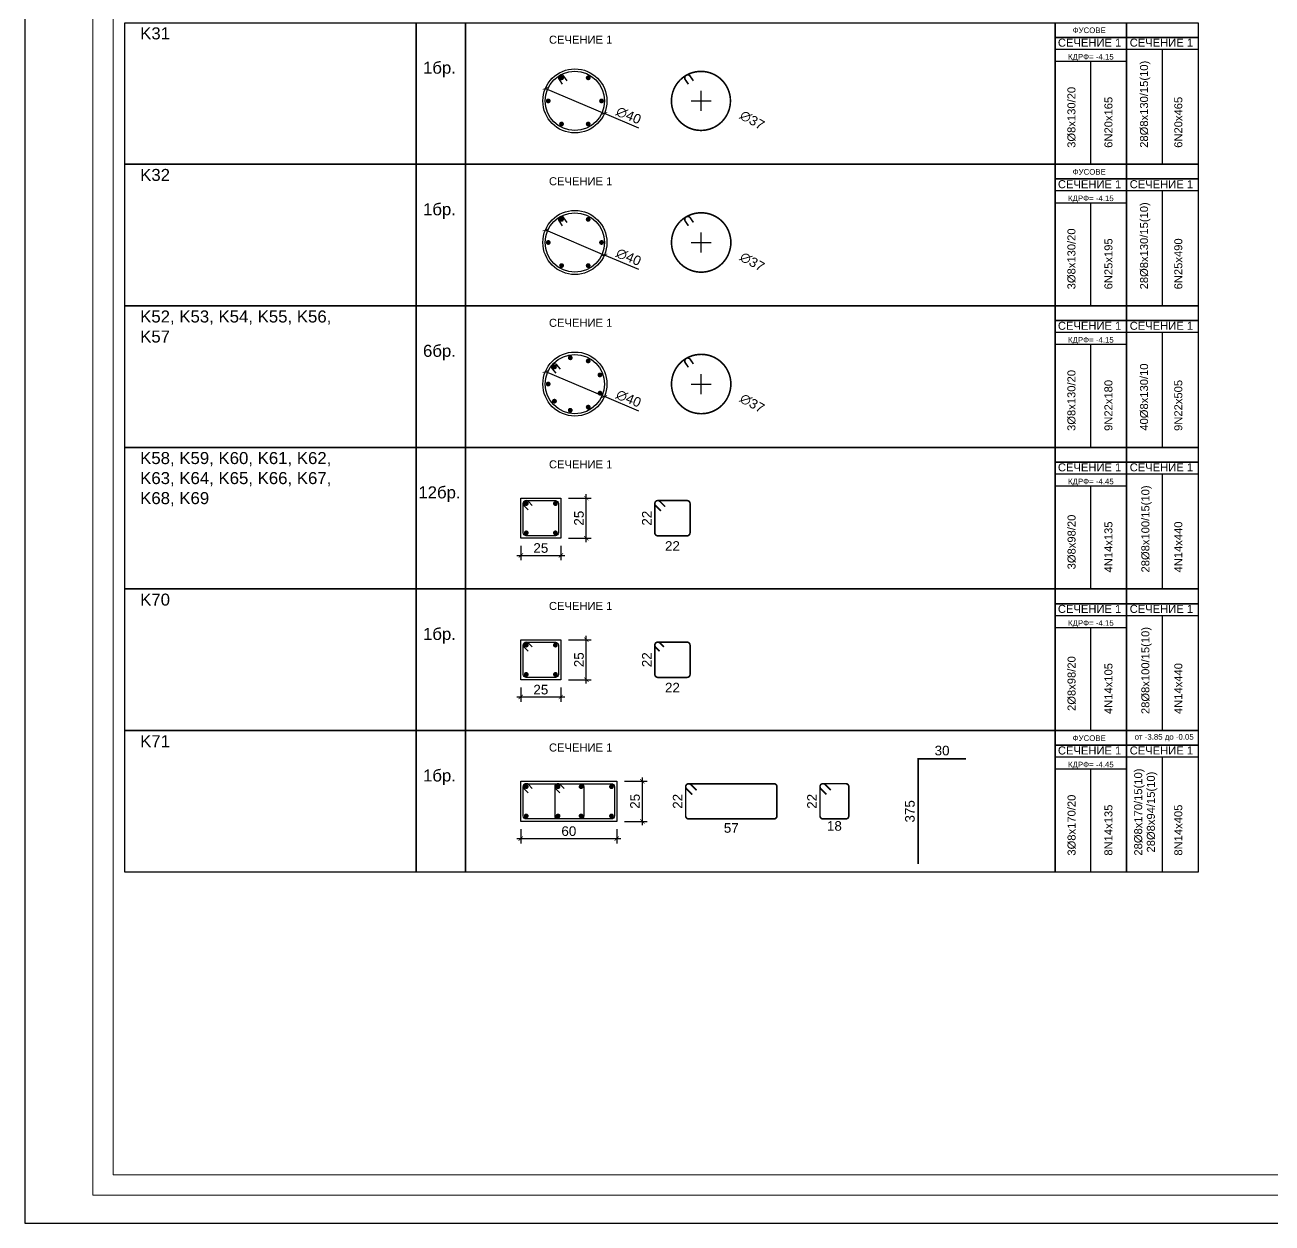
# Model space of a CAD drawing. Header units: millimetres. Extents: x 879 to 91735, y -13728 to 454.
# Drawn here: x 7528 to 9086, y -13728 to -12233 of the extents above; entities that cross this region are included whole.
import ezdxf
from ezdxf.enums import TextEntityAlignment as Align

# ---------------------------------------------------------------- set-up
doc = ezdxf.new("R2010")
doc.units = ezdxf.units.MM
for name, color, linetype, lineweight in [('0_txt', 7, 'Continuous', 18), ('1K_text-koloni', 3, 'Continuous', 35), ('TABLICA', 40, 'Continuous', 30)]:
    doc.layers.add(name, color=color, linetype=linetype, lineweight=lineweight)
for name, color, linetype in [('1K_SHA', 134, 'Continuous'), ('k_arm', 40, 'Continuous'), ('k_dim gredi', 2, 'Continuous'), ('k_dim_arm', 54, 'Continuous'), ('k_nadpisi', 8, 'Continuous'), ('k_sechenia', 3, 'Continuous')]:
    doc.layers.add(name, color=color, linetype=linetype)
doc.styles.add('ARIAL', font='ARIAL.TTF')
doc.styles.get("Standard").update_dxf_attribs({"font": 'TAHOMA.TTF'})
doc.styles.add('Z1', font='ARIAL.TTF')
doc.dimstyles.new('k_armx0.5', dxfattribs={"dimscale": 5, "dimtxt": 2.4, "dimasz": 1.125, "dimexe": 1.25, "dimexo": 1.2, "dimgap": 0.8, "dimtad": 1, "dimdec": 1, "dimlfac": 0.5, "dimrnd": 0.5, "dimtxsty": 'Standard', "dimblk": 'ARCHTICK', "dimcen": 2.5, "dimse1": 1, "dimse2": 1, "dimsd1": 1, "dimsd2": 1, "dimclrd": 9, "dimclre": 8, "dimclrt": 256, "dimadec": 1, "dimazin": 0, "dimtfac": 1, "dimtdec": 1, "dimtix": 1, "dimtofl": 0, "dimtmove": 2, "dimatfit": 3, "dimfxl": 0, "dimarcsym": 0})
doc.dimstyles.new('k_x0.5', dxfattribs={"dimscale": 4.8, "dimtxt": 2.5, "dimasz": 1.125, "dimexe": 1.25, "dimexo": 2, "dimtad": 1, "dimdec": 1, "dimlfac": 0.5, "dimrnd": 0.5, "dimtxsty": 'Standard', "dimblk": 'ARCHTICK', "dimcen": 2.5, "dimdle": 1, "dimclrd": 8, "dimclre": 9, "dimclrt": 256, "dimadec": 1, "dimazin": 0, "dimtfac": 1, "dimtdec": 1, "dimtix": 1, "dimtmove": 2, "dimatfit": 3, "dimfxl": 0, "dimarcsym": 0})

# ---------------------------------------------------------------- blocks, each defined once
blk = doc.blocks.new('_ARCHTICK')
at = {"color": 0, "linetype": 'ByBlock', "const_width": 0.15}
blk.add_lwpolyline([(-0.5, -0.5), (0.5, 0.5)], dxfattribs=at)
blk = doc.blocks.new('*D786')
at = {"layer": 'Defpoints', "color": 0}
for p in [(8178.1, -12665.3), (8251.8, -12696.5)]:
    blk.add_point(p, dxfattribs=at)
at = {"layer": 'k_dim gredi', "color": 8, "lineweight": -2}
for p in [(8178.1, -12665.3), (8295, -12714.9)]:
    blk.add_line(p, (8251.8, -12696.5), dxfattribs=at)
at = {"layer": 'k_dim gredi', "color": 8, "lineweight": -2, "xscale": 5.399999999999999, "yscale": 5.399999999999999, "zscale": 5.399999999999999}
for p, rotation in [((8178.1, -12665.3), 337.0025714099228), ((8251.8, -12696.5), 157.0025714099228)]:
    blk.add_blockref('_ARCHTICK', p, dxfattribs=dict(at, rotation=rotation))
at = {"layer": 'k_dim gredi', "insert": (8282.1, -12699.1), "char_height": 12, "attachment_point": 5, "rotation": 337.0026, "style": 'ARIAL'}
blk.add_mtext('∅40', dxfattribs=at)
blk = doc.blocks.new('*D787')
at = {"layer": 'Defpoints', "color": 0}
for p in [(8340.4, -12662.7), (8404.8, -12699.1)]:
    blk.add_point(p, dxfattribs=at)
at = {"layer": 'k_dim_arm', "color": 8, "lineweight": -2}
for p, q in [((8372.6, -12693.4), (8372.6, -12668.4)), ((8360.1, -12680.9), (8385.1, -12680.9))]:
    blk.add_line(p, q, dxfattribs=at)
at = {"layer": 'k_dim_arm', "insert": (8436.4, -12705), "char_height": 12, "attachment_point": 5, "rotation": 330.4774, "style": 'ARIAL'}
blk.add_mtext('∅37', dxfattribs=at)
blk = doc.blocks.new('*D863')
at = {"layer": 'Defpoints', "color": 0}
for p in [(8147.4, -12873.4), (8197.4, -12873.4), (8197.4, -12894.9)]:
    blk.add_point(p, dxfattribs=at)
at = {"layer": 'k_dim gredi', "color": 9, "lineweight": -2}
for p, q in [((8147.4, -12883), (8147.4, -12900.9)), ((8197.4, -12883), (8197.4, -12900.9))]:
    blk.add_line(p, q, dxfattribs=at)
at = {"layer": 'k_dim gredi', "color": 8, "lineweight": -2}
blk.add_line((8142.6, -12894.9), (8202.2, -12894.9), dxfattribs=at)
at = {"layer": 'k_dim gredi', "color": 8, "lineweight": -2, "xscale": 5.399999999999999, "yscale": 5.399999999999999, "zscale": 5.399999999999999, "rotation": 180}
blk.add_blockref('_ARCHTICK', (8147.4, -12894.9), dxfattribs=at)
at = {"layer": 'k_dim gredi', "color": 8, "lineweight": -2, "xscale": 5.399999999999999, "yscale": 5.399999999999999, "zscale": 5.399999999999999}
blk.add_blockref('_ARCHTICK', (8197.4, -12894.9), dxfattribs=at)
at = {"layer": 'k_dim gredi', "insert": (8172.4, -12885.7), "char_height": 12, "attachment_point": 5, "style": 'ARIAL'}
blk.add_mtext('25', dxfattribs=at)
blk = doc.blocks.new('*D864')
at = {"layer": 'Defpoints', "color": 0}
for p in [(8197.4, -12823.4), (8229.2, -12823.4), (8197.4, -12873.4)]:
    blk.add_point(p, dxfattribs=at)
at = {"layer": 'k_dim gredi', "color": 8, "lineweight": -2}
blk.add_line((8229.2, -12878.2), (8229.2, -12818.6), dxfattribs=at)
at = {"layer": 'k_dim gredi', "color": 9, "lineweight": -2}
for p, q in [((8207, -12823.4), (8235.2, -12823.4)), ((8207, -12873.4), (8235.2, -12873.4))]:
    blk.add_line(p, q, dxfattribs=at)
at = {"layer": 'k_dim gredi', "color": 8, "lineweight": -2, "xscale": 5.399999999999999, "yscale": 5.399999999999999, "zscale": 5.399999999999999}
for p, rotation in [((8229.2, -12823.4), 90), ((8229.2, -12873.4), 270)]:
    blk.add_blockref('_ARCHTICK', p, dxfattribs=dict(at, rotation=rotation))
at = {"layer": 'k_dim gredi', "insert": (8220.1, -12848.4), "char_height": 12, "attachment_point": 5, "rotation": 90, "style": 'ARIAL'}
blk.add_mtext('25', dxfattribs=at)
blk = doc.blocks.new('*D869')
at = {"layer": 'Defpoints', "color": 0}
for p in [(8332.8, -12826.4), (8314.8, -12870.4), (8336.8, -12870.4)]:
    blk.add_point(p, dxfattribs=at)
at = {"layer": 'k_dim_arm', "insert": (8304.8, -12848.4), "char_height": 12, "attachment_point": 5, "rotation": 90, "style": 'ARIAL'}
blk.add_mtext('22', dxfattribs=at)
blk = doc.blocks.new('*D870')
at = {"layer": 'Defpoints', "color": 0}
for p in [(8314.8, -12858.3), (8358.8, -12858.3), (8358.8, -12893.2)]:
    blk.add_point(p, dxfattribs=at)
at = {"layer": 'k_dim_arm', "insert": (8336.8, -12883.1), "char_height": 12, "attachment_point": 5, "style": 'ARIAL'}
blk.add_mtext('22', dxfattribs=at)
blk = doc.blocks.new('*D871')
at = {"layer": 'Defpoints', "color": 0}
for p in [(8147.4, -13050.1), (8197.4, -13050.1), (8197.4, -13071.6)]:
    blk.add_point(p, dxfattribs=at)
at = {"layer": 'k_dim gredi', "color": 9, "lineweight": -2}
for p, q in [((8147.4, -13059.7), (8147.4, -13077.6)), ((8197.4, -13059.7), (8197.4, -13077.6))]:
    blk.add_line(p, q, dxfattribs=at)
at = {"layer": 'k_dim gredi', "color": 8, "lineweight": -2}
blk.add_line((8142.6, -13071.6), (8202.2, -13071.6), dxfattribs=at)
at = {"layer": 'k_dim gredi', "color": 8, "lineweight": -2, "xscale": 5.399999999999999, "yscale": 5.399999999999999, "zscale": 5.399999999999999, "rotation": 180}
blk.add_blockref('_ARCHTICK', (8147.4, -13071.6), dxfattribs=at)
at = {"layer": 'k_dim gredi', "color": 8, "lineweight": -2, "xscale": 5.399999999999999, "yscale": 5.399999999999999, "zscale": 5.399999999999999}
blk.add_blockref('_ARCHTICK', (8197.4, -13071.6), dxfattribs=at)
at = {"layer": 'k_dim gredi', "insert": (8172.4, -13062.5), "char_height": 12, "attachment_point": 5, "style": 'ARIAL'}
blk.add_mtext('25', dxfattribs=at)
blk = doc.blocks.new('*D872')
at = {"layer": 'Defpoints', "color": 0}
for p in [(8197.4, -13000.1), (8229.2, -13000.1), (8197.4, -13050.1)]:
    blk.add_point(p, dxfattribs=at)
at = {"layer": 'k_dim gredi', "color": 9, "lineweight": -2}
for p, q in [((8207, -13000.1), (8235.2, -13000.1)), ((8207, -13050.1), (8235.2, -13050.1))]:
    blk.add_line(p, q, dxfattribs=at)
at = {"layer": 'k_dim gredi', "color": 8, "lineweight": -2}
blk.add_line((8229.2, -13054.9), (8229.2, -12995.3), dxfattribs=at)
at = {"layer": 'k_dim gredi', "color": 8, "lineweight": -2, "xscale": 5.399999999999999, "yscale": 5.399999999999999, "zscale": 5.399999999999999}
for p, rotation in [((8229.2, -13000.1), 90), ((8229.2, -13050.1), 270)]:
    blk.add_blockref('_ARCHTICK', p, dxfattribs=dict(at, rotation=rotation))
at = {"layer": 'k_dim gredi', "insert": (8220.1, -13025.1), "char_height": 12, "attachment_point": 5, "rotation": 90, "style": 'ARIAL'}
blk.add_mtext('25', dxfattribs=at)
blk = doc.blocks.new('*D873')
at = {"layer": 'Defpoints', "color": 0}
for p in [(8332.8, -13003.1), (8314.8, -13047.1), (8336.8, -13047.1)]:
    blk.add_point(p, dxfattribs=at)
at = {"layer": 'k_dim_arm', "insert": (8304.8, -13025.1), "char_height": 12, "attachment_point": 5, "rotation": 90, "style": 'ARIAL'}
blk.add_mtext('22', dxfattribs=at)
blk = doc.blocks.new('*D874')
at = {"layer": 'Defpoints', "color": 0}
for p in [(8314.8, -13035), (8358.8, -13035), (8358.8, -13069.9)]:
    blk.add_point(p, dxfattribs=at)
at = {"layer": 'k_dim_arm', "insert": (8336.8, -13059.9), "char_height": 12, "attachment_point": 5, "style": 'ARIAL'}
blk.add_mtext('22', dxfattribs=at)
blk = doc.blocks.new('*D875')
at = {"layer": 'Defpoints', "color": 0}
for p in [(8147.4, -13226.9), (8267.4, -13226.9), (8267.4, -13248.4)]:
    blk.add_point(p, dxfattribs=at)
at = {"layer": 'k_dim gredi', "color": 9, "lineweight": -2}
for p, q in [((8147.4, -13236.5), (8147.4, -13254.4)), ((8267.4, -13236.5), (8267.4, -13254.4))]:
    blk.add_line(p, q, dxfattribs=at)
at = {"layer": 'k_dim gredi', "color": 8, "lineweight": -2}
blk.add_line((8142.6, -13248.4), (8272.2, -13248.4), dxfattribs=at)
at = {"layer": 'k_dim gredi', "color": 8, "lineweight": -2, "xscale": 5.399999999999999, "yscale": 5.399999999999999, "zscale": 5.399999999999999, "rotation": 180}
blk.add_blockref('_ARCHTICK', (8147.4, -13248.4), dxfattribs=at)
at = {"layer": 'k_dim gredi', "color": 8, "lineweight": -2, "xscale": 5.399999999999999, "yscale": 5.399999999999999, "zscale": 5.399999999999999}
blk.add_blockref('_ARCHTICK', (8267.4, -13248.4), dxfattribs=at)
at = {"layer": 'k_dim gredi', "insert": (8207.4, -13239.2), "char_height": 12, "attachment_point": 5, "style": 'ARIAL'}
blk.add_mtext('60', dxfattribs=at)
blk = doc.blocks.new('*D876')
at = {"layer": 'Defpoints', "color": 0}
for p in [(8267.4, -13176.9), (8299.2, -13176.9), (8267.4, -13226.9)]:
    blk.add_point(p, dxfattribs=at)
at = {"layer": 'k_dim gredi', "color": 9, "lineweight": -2}
for p, q in [((8277, -13176.9), (8305.2, -13176.9)), ((8277, -13226.9), (8305.2, -13226.9))]:
    blk.add_line(p, q, dxfattribs=at)
at = {"layer": 'k_dim gredi', "color": 8, "lineweight": -2}
blk.add_line((8299.2, -13231.7), (8299.2, -13172.1), dxfattribs=at)
at = {"layer": 'k_dim gredi', "color": 8, "lineweight": -2, "xscale": 5.399999999999999, "yscale": 5.399999999999999, "zscale": 5.399999999999999}
for p, rotation in [((8299.2, -13176.9), 90), ((8299.2, -13226.9), 270)]:
    blk.add_blockref('_ARCHTICK', p, dxfattribs=dict(at, rotation=rotation))
at = {"layer": 'k_dim gredi', "insert": (8290.1, -13201.9), "char_height": 12, "attachment_point": 5, "rotation": 90, "style": 'ARIAL'}
blk.add_mtext('25', dxfattribs=at)
blk = doc.blocks.new('*D877')
at = {"layer": 'Defpoints', "color": 0}
for p in [(8375.9, -13179.9), (8353.3, -13223.9), (8375.9, -13223.9)]:
    blk.add_point(p, dxfattribs=at)
at = {"layer": 'k_dim_arm', "insert": (8343.3, -13201.9), "char_height": 12, "attachment_point": 5, "rotation": 90, "style": 'ARIAL'}
blk.add_mtext('22', dxfattribs=at)
blk = doc.blocks.new('*D878')
at = {"layer": 'Defpoints', "color": 0}
for p in [(8353.3, -13209.1), (8467.3, -13209.1), (8467.3, -13245.3)]:
    blk.add_point(p, dxfattribs=at)
at = {"layer": 'k_dim_arm', "insert": (8410.3, -13235.2), "char_height": 12, "attachment_point": 5, "style": 'ARIAL'}
blk.add_mtext('57', dxfattribs=at)
blk = doc.blocks.new('*D879')
at = {"layer": 'Defpoints', "color": 0}
for p in [(8539.1, -13179.9), (8521.1, -13223.9), (8539.1, -13223.9)]:
    blk.add_point(p, dxfattribs=at)
at = {"layer": 'k_dim_arm', "insert": (8511.1, -13201.9), "char_height": 12, "attachment_point": 5, "rotation": 90, "style": 'ARIAL'}
blk.add_mtext('22', dxfattribs=at)
blk = doc.blocks.new('*D880')
at = {"layer": 'Defpoints', "color": 0}
for p in [(8521.1, -13209.2), (8557.1, -13209.2), (8557.1, -13242.8)]:
    blk.add_point(p, dxfattribs=at)
at = {"layer": 'k_dim_arm', "insert": (8539.1, -13232.7), "char_height": 12, "attachment_point": 5, "style": 'ARIAL'}
blk.add_mtext('18', dxfattribs=at)
blk = doc.blocks.new('*D881')
at = {"layer": 'Defpoints', "color": 0}
for p in [(8643.6, -13148.7), (8703.6, -13148.7), (8703.6, -13148.7)]:
    blk.add_point(p, dxfattribs=at)
at = {"layer": 'k_dim_arm', "insert": (8673.6, -13138.6), "char_height": 12, "attachment_point": 5, "style": 'ARIAL'}
blk.add_mtext('30', dxfattribs=at)
blk = doc.blocks.new('*D882')
at = {"layer": 'Defpoints', "color": 0}
for p in [(8643.6, -13148.7), (8643.6, -13280.1), (8643.6, -13280.1)]:
    blk.add_point(p, dxfattribs=at)
at = {"layer": 'k_dim_arm', "insert": (8633.5, -13214.4), "char_height": 12, "attachment_point": 5, "rotation": 90, "style": 'ARIAL'}
blk.add_mtext('375', dxfattribs=at)
blk = doc.blocks.new('*D914')
at = {"layer": 'Defpoints', "color": 0}
for p in [(8178.1, -12311.8), (8251.8, -12343)]:
    blk.add_point(p, dxfattribs=at)
at = {"layer": 'k_dim gredi', "color": 8, "lineweight": -2}
for p in [(8178.1, -12311.8), (8295, -12361.4)]:
    blk.add_line(p, (8251.8, -12343), dxfattribs=at)
at = {"layer": 'k_dim gredi', "color": 8, "lineweight": -2, "xscale": 5.399999999999999, "yscale": 5.399999999999999, "zscale": 5.399999999999999}
for p, rotation in [((8178.1, -12311.8), 337.0025714099238), ((8251.8, -12343), 157.0025714099237)]:
    blk.add_blockref('_ARCHTICK', p, dxfattribs=dict(at, rotation=rotation))
at = {"layer": 'k_dim gredi', "insert": (8282.1, -12345.6), "char_height": 12, "attachment_point": 5, "rotation": 337.0026, "style": 'ARIAL'}
blk.add_mtext('∅40', dxfattribs=at)
blk = doc.blocks.new('*D915')
at = {"layer": 'Defpoints', "color": 0}
for p in [(8340.4, -12309.2), (8404.8, -12345.6)]:
    blk.add_point(p, dxfattribs=at)
at = {"layer": 'k_dim_arm', "color": 8, "lineweight": -2}
for p, q in [((8372.6, -12339.9), (8372.6, -12314.9)), ((8360.1, -12327.4), (8385.1, -12327.4))]:
    blk.add_line(p, q, dxfattribs=at)
at = {"layer": 'k_dim_arm', "insert": (8436.4, -12351.5), "char_height": 12, "attachment_point": 5, "rotation": 330.4774, "style": 'ARIAL'}
blk.add_mtext('∅37', dxfattribs=at)
blk = doc.blocks.new('*D916')
at = {"layer": 'Defpoints', "color": 0}
for p in [(8178.1, -12488.5), (8251.8, -12519.8)]:
    blk.add_point(p, dxfattribs=at)
at = {"layer": 'k_dim gredi', "color": 8, "lineweight": -2}
for p in [(8178.1, -12488.5), (8295, -12538.1)]:
    blk.add_line(p, (8251.8, -12519.8), dxfattribs=at)
at = {"layer": 'k_dim gredi', "color": 8, "lineweight": -2, "xscale": 5.399999999999999, "yscale": 5.399999999999999, "zscale": 5.399999999999999}
for p, rotation in [((8178.1, -12488.5), 337.0025714099255), ((8251.8, -12519.8), 157.0025714099255)]:
    blk.add_blockref('_ARCHTICK', p, dxfattribs=dict(at, rotation=rotation))
at = {"layer": 'k_dim gredi', "insert": (8282.1, -12522.4), "char_height": 12, "attachment_point": 5, "rotation": 337.0026, "style": 'ARIAL'}
blk.add_mtext('∅40', dxfattribs=at)
blk = doc.blocks.new('*D917')
at = {"layer": 'Defpoints', "color": 0}
for p in [(8340.4, -12485.9), (8404.8, -12522.4)]:
    blk.add_point(p, dxfattribs=at)
at = {"layer": 'k_dim_arm', "color": 8, "lineweight": -2}
for p, q in [((8372.6, -12516.7), (8372.6, -12491.7)), ((8360.1, -12504.2), (8385.1, -12504.2))]:
    blk.add_line(p, q, dxfattribs=at)
at = {"layer": 'k_dim_arm', "insert": (8436.4, -12528.3), "char_height": 12, "attachment_point": 5, "rotation": 330.4774, "style": 'ARIAL'}
blk.add_mtext('∅37', dxfattribs=at)

msp = doc.modelspace()

# ---------------------------------------------------------------- linework, layer by layer
at = {"layer": '0_txt'}
msp.add_lwpolyline([(7612.993, -13693.429), (13863.775, -13693.429), (13863.775, -10763.429), (7612.993, -10763.429), (7612.993, -13693.429)], dxfattribs=at)
msp.add_lwpolyline([(7637.993, -13668.429), (13838.775, -13668.429), (13838.775, -10788.429), (7637.993, -10788.429)], close=True, dxfattribs=at)
at = {"layer": '1K_SHA'}
for points in [[(8147.409, -12823.402), (8197.409, -12823.402), (8197.409, -12873.402), (8147.409, -12873.402), (8147.409, -12823.402)], [(8147.409, -13000.149), (8197.409, -13000.149), (8197.409, -13050.149), (8147.409, -13050.149), (8147.409, -13000.149)], [(8147.409, -13176.896), (8267.409, -13176.896), (8267.409, -13226.896), (8147.409, -13226.896), (8147.409, -13176.896)]]:
    msp.add_lwpolyline(points, dxfattribs=at)
at = {"layer": 'k_arm', "color": 2, "const_width": 2}
for points in [[(8346.444, -12301.224, 1205.01711398), (8346.531, -12301.138)], [(8362.924, -12302.308), (8358.966, -12296.534, 1), (8352.78, -12300.774), (8356.737, -12306.548)], [(8346.444, -12477.971, 1205.01711398), (8346.531, -12477.884)], [(8362.924, -12479.054), (8358.966, -12473.28, 1), (8352.78, -12477.52), (8356.737, -12483.294)], [(8346.444, -12654.718, 1205.01711398), (8346.531, -12654.631)], [(8362.924, -12655.801), (8358.966, -12650.027, 1), (8352.78, -12654.267), (8356.737, -12660.041)], [(8327.782, -12834.097), (8321.186, -12827.501, 1), (8315.883, -12832.804), (8322.479, -12839.4)], [(8326.136, -13009.197), (8321.186, -13004.247, 1), (8315.883, -13009.551), (8320.832, -13014.5)], [(8366.805, -13188.065), (8359.734, -13180.994, 1), (8354.431, -13186.297), (8361.502, -13193.368)], [(8534.571, -13188.034), (8527.5, -13180.963, 1), (8522.197, -13186.266), (8529.268, -13193.337)]]:
    msp.add_lwpolyline(points, format="xyb", dxfattribs=at)
at = {"layer": 'k_arm', "color": 2}
for points in [[(8205.273, -12302.308), (8201.316, -12296.534, 1), (8195.13, -12300.774), (8199.087, -12306.548)], [(8205.273, -12479.054), (8201.316, -12473.28, 1), (8195.13, -12477.52), (8199.087, -12483.294)], [(8196.936, -12662.18), (8192.268, -12656.965, 1), (8186.68, -12661.967), (8191.348, -12667.183)], [(8161.76, -12832.451), (8156.811, -12827.501, 1), (8151.507, -12832.804), (8156.457, -12837.754)], [(8161.76, -13009.197), (8156.811, -13004.247, 1), (8151.507, -13009.551), (8156.457, -13014.5)], [(8161.76, -13185.944), (8156.811, -13180.994, 1), (8151.507, -13186.297), (8156.457, -13191.247)], [(8201.517, -13185.913), (8196.567, -13180.963, 1), (8191.264, -13186.266), (8196.214, -13191.216)]]:
    msp.add_lwpolyline(points, format="xyb", dxfattribs=at)
for points, const_width in [([(8197.539, -12297.282, 1), (8199.04, -12299.88, 1)], 3), ([(8232.328, -12297.282, 1), (8230.829, -12299.88, 1)], 3), ([(8180.145, -12327.41, 1), (8183.145, -12327.41, 1)], 3), ([(8249.723, -12327.41, 1), (8246.723, -12327.41, 1)], 3), ([(8197.54, -12357.538, 1), (8199.039, -12354.94, 1)], 3), ([(8232.329, -12357.538, 1), (8230.828, -12354.94, 1)], 3), ([(8197.539, -12474.028, 1), (8199.04, -12476.626, 1)], 3), ([(8232.328, -12474.028, 1), (8230.829, -12476.627, 1)], 3), ([(8180.145, -12504.157, 1), (8183.145, -12504.156, 1)], 3), ([(8249.723, -12504.156, 1), (8246.723, -12504.157, 1)], 3), ([(8197.54, -12534.284, 1), (8199.039, -12531.686, 1)], 3), ([(8232.329, -12534.284, 1), (8230.828, -12531.686, 1)], 3), ([(8208.893, -12646.643, 1), (8209.414, -12649.597, 1)], 3), ([(8232.328, -12650.775, 1), (8230.829, -12653.373, 1)], 3), ([(8188.284, -12658.541, 1), (8190.582, -12660.469, 1)], 3), ([(8180.145, -12680.903, 1), (8183.145, -12680.903, 1)], 3), ([(8247.625, -12669.004, 1), (8244.806, -12670.031, 1)], 3), ([(8247.625, -12692.801, 1), (8244.806, -12691.776, 1)], 3), ([(8188.284, -12703.265, 1), (8190.582, -12701.336, 1)], 3), ([(8208.893, -12715.163, 1), (8209.414, -12712.209, 1)], 3), ([(8232.329, -12711.031, 1), (8230.828, -12708.433, 1)], 3), ([(8152.678, -12830.121, -1), (8155.678, -12830.121, -1)], 3), ([(8192.141, -12830.121, 1), (8189.141, -12830.121, 1)], 3), ([(8318.534, -12826.402), (8355.034, -12826.402, -0.41421356), (8358.784, -12830.152), (8358.784, -12866.652, -0.41421356), (8355.034, -12870.402), (8318.534, -12870.402, -0.41421356), (8314.784, -12866.652), (8314.784, -12830.152, -0.41421356)], 2), ([(8152.678, -12866.684, 1), (8155.678, -12866.684, 1)], 3), ([(8192.141, -12866.684, -1), (8189.141, -12866.684, -1)], 3), ([(8152.678, -13006.868, -1), (8155.678, -13006.868, -1)], 3), ([(8192.141, -13006.868, 1), (8189.141, -13006.868, 1)], 3), ([(8318.534, -13003.149), (8355.034, -13003.149, -0.41421356), (8358.784, -13006.899), (8358.784, -13043.399, -0.41421356), (8355.034, -13047.149), (8318.534, -13047.149, -0.41421356), (8314.784, -13043.399), (8314.784, -13006.899, -0.41421356)], 2), ([(8152.678, -13043.43, 1), (8155.678, -13043.43, 1)], 3), ([(8192.141, -13043.43, -1), (8189.141, -13043.43, -1)], 3), ([(8357.082, -13179.896), (8463.582, -13179.896, -0.41421356), (8467.332, -13183.646), (8467.332, -13220.146, -0.41421356), (8463.582, -13223.896), (8357.082, -13223.896, -0.41421356), (8353.332, -13220.146), (8353.332, -13183.646, -0.41421356)], 2), ([(8524.849, -13179.864), (8553.349, -13179.864, -0.41421356), (8557.099, -13183.614), (8557.099, -13220.114, -0.41421356), (8553.349, -13223.864), (8524.849, -13223.864, -0.41421356), (8521.099, -13220.114), (8521.099, -13183.614, -0.41421356)], 2), ([(8152.678, -13183.614, -1), (8155.678, -13183.615, -1)], 3), ([(8192.416, -13183.614, -1), (8195.416, -13183.615, -1)], 3), ([(8221.178, -13183.614, -1), (8224.178, -13183.615, -1)], 3), ([(8262.141, -13183.614, 1), (8259.141, -13183.615, 1)], 3), ([(8152.678, -13220.177, 1), (8155.678, -13220.177, 1)], 3), ([(8192.416, -13220.177, 1), (8195.416, -13220.177, 1)], 3), ([(8221.178, -13220.177, 1), (8224.178, -13220.177, 1)], 3), ([(8262.141, -13220.177, -1), (8259.141, -13220.177, -1)], 3)]:
    msp.add_lwpolyline(points, format="xyb", close=True, dxfattribs=dict(at, const_width=const_width))
for points in [[(8154.159, -12826.402), (8190.659, -12826.402, -0.41421356), (8194.409, -12830.152), (8194.409, -12866.652, -0.41421356), (8190.659, -12870.402), (8154.159, -12870.402, -0.41421356), (8150.409, -12866.652), (8150.409, -12830.152, -0.41421356)], [(8154.159, -13003.149), (8190.659, -13003.149, -0.41421356), (8194.409, -13006.899), (8194.409, -13043.399, -0.41421356), (8190.659, -13047.149), (8154.159, -13047.149, -0.41421356), (8150.409, -13043.399), (8150.409, -13006.899, -0.41421356)], [(8154.159, -13179.896), (8260.659, -13179.896, -0.41421356), (8264.409, -13183.646), (8264.409, -13220.146, -0.41421356), (8260.659, -13223.896), (8154.159, -13223.896, -0.41421356), (8150.409, -13220.146), (8150.409, -13183.646, -0.41421356)], [(8193.916, -13179.864), (8222.416, -13179.864, -0.41421356), (8226.166, -13183.614), (8226.166, -13220.114, -0.41421356), (8222.416, -13223.864), (8193.916, -13223.864, -0.41421356), (8190.166, -13220.114), (8190.166, -13183.614, -0.41421356)]]:
    msp.add_lwpolyline(points, format="xyb", close=True, dxfattribs=at)
at = {"layer": 'k_arm', "color": 2, "const_width": 2}
msp.add_lwpolyline([(8643.616, -13280.139), (8643.616, -13148.694), (8703.616, -13148.694)], dxfattribs=at)
at = {"layer": 'k_arm', "color": 2}
for centre in [(8214.934, -12327.41), (8214.934, -12504.156), (8214.934, -12680.903)]:
    msp.add_circle(centre, 37, dxfattribs=at)
at = {"layer": 'k_nadpisi'}
for p, q in [((8993.477, -12263.132), (8814.732, -12263.132)), ((8948.791, -12406.536), (8948.791, -12263.132)), ((8904.104, -12278.132), (8814.732, -12278.132)), ((8859.418, -12406.536), (8859.418, -12278.132)), ((8993.477, -12439.878), (8814.732, -12439.878)), ((8948.791, -12583.283), (8948.791, -12439.878)), ((8904.104, -12454.878), (8814.732, -12454.878)), ((8859.418, -12583.283), (8859.418, -12454.878)), ((8993.477, -12616.625), (8814.732, -12616.625)), ((8948.791, -12760.029), (8948.791, -12616.625)), ((8904.104, -12631.625), (8814.732, -12631.625)), ((8859.418, -12760.029), (8859.418, -12631.625)), ((8993.477, -12793.371), (8814.732, -12793.371)), ((8948.791, -12936.776), (8948.791, -12793.371)), ((8904.104, -12808.371), (8814.732, -12808.371)), ((8859.418, -12936.776), (8859.418, -12808.371)), ((8993.477, -12970.118), (8814.732, -12970.118)), ((8948.791, -13113.522), (8948.791, -12970.118)), ((8904.104, -12985.118), (8814.732, -12985.118)), ((8859.418, -13113.522), (8859.418, -12985.118)), ((8993.477, -13146.865), (8814.732, -13146.865)), ((8948.791, -13290.269), (8948.791, -13146.865)), ((8904.104, -13161.865), (8814.732, -13161.865)), ((8859.418, -13290.269), (8859.418, -13161.865))]:
    msp.add_line(p, q, dxfattribs=at)
for points in [[(7652.933, -12229.789), (8016.535, -12229.789), (8016.535, -12406.536), (7652.933, -12406.536)], [(8016.535, -12229.789), (8078.178, -12229.789), (8078.178, -12406.536), (8016.535, -12406.536)], [(8078.178, -12229.789), (8814.732, -12229.789), (8814.732, -12406.536), (8078.178, -12406.536)], [(8814.732, -12229.789), (8904.104, -12229.789), (8904.104, -12248.132), (8814.732, -12248.132)], [(8904.104, -12229.789), (8993.477, -12229.789), (8993.477, -12248.132), (8904.104, -12248.132)], [(8814.732, -12248.132), (8904.104, -12248.132), (8904.104, -12406.536), (8814.732, -12406.536)], [(8904.104, -12248.132), (8993.477, -12248.132), (8993.477, -12406.536), (8904.104, -12406.536)], [(7652.933, -12406.536), (8016.535, -12406.536), (8016.535, -12583.283), (7652.933, -12583.283)], [(8016.535, -12406.536), (8078.178, -12406.536), (8078.178, -12583.283), (8016.535, -12583.283)], [(8078.178, -12406.536), (8814.732, -12406.536), (8814.732, -12583.283), (8078.178, -12583.283)], [(8814.732, -12406.536), (8904.104, -12406.536), (8904.104, -12424.878), (8814.732, -12424.878)], [(8904.104, -12406.536), (8993.477, -12406.536), (8993.477, -12424.878), (8904.104, -12424.878)], [(8814.732, -12424.878), (8904.104, -12424.878), (8904.104, -12583.283), (8814.732, -12583.283)], [(8904.104, -12424.878), (8993.477, -12424.878), (8993.477, -12583.283), (8904.104, -12583.283)], [(7652.933, -12583.283), (8016.535, -12583.283), (8016.535, -12760.029), (7652.933, -12760.029)], [(8016.535, -12583.283), (8078.178, -12583.283), (8078.178, -12760.029), (8016.535, -12760.029)], [(8078.178, -12583.283), (8814.732, -12583.283), (8814.732, -12760.029), (8078.178, -12760.029)], [(8814.732, -12583.283), (8904.104, -12583.283), (8904.104, -12601.625), (8814.732, -12601.625)], [(8904.104, -12583.283), (8993.477, -12583.283), (8993.477, -12601.625), (8904.104, -12601.625)], [(8814.732, -12601.625), (8904.104, -12601.625), (8904.104, -12760.029), (8814.732, -12760.029)], [(8904.104, -12601.625), (8993.477, -12601.625), (8993.477, -12760.029), (8904.104, -12760.029)], [(7652.933, -12760.029), (8016.535, -12760.029), (8016.535, -12936.776), (7652.933, -12936.776)], [(8016.535, -12760.029), (8078.178, -12760.029), (8078.178, -12936.776), (8016.535, -12936.776)], [(8078.178, -12760.029), (8814.732, -12760.029), (8814.732, -12936.776), (8078.178, -12936.776)], [(8814.732, -12760.029), (8904.104, -12760.029), (8904.104, -12778.371), (8814.732, -12778.371)], [(8904.104, -12760.029), (8993.477, -12760.029), (8993.477, -12778.371), (8904.104, -12778.371)], [(8814.732, -12778.371), (8904.104, -12778.371), (8904.104, -12936.776), (8814.732, -12936.776)], [(8904.104, -12778.371), (8993.477, -12778.371), (8993.477, -12936.776), (8904.104, -12936.776)], [(7652.933, -12936.776), (8016.535, -12936.776), (8016.535, -13113.522), (7652.933, -13113.522)], [(8016.535, -12936.776), (8078.178, -12936.776), (8078.178, -13113.522), (8016.535, -13113.522)], [(8078.178, -12936.776), (8814.732, -12936.776), (8814.732, -13113.522), (8078.178, -13113.522)], [(8814.732, -12936.776), (8904.104, -12936.776), (8904.104, -12955.118), (8814.732, -12955.118)], [(8904.104, -12936.776), (8993.477, -12936.776), (8993.477, -12955.118), (8904.104, -12955.118)], [(8814.732, -12955.118), (8904.104, -12955.118), (8904.104, -13113.522), (8814.732, -13113.522)], [(8904.104, -12955.118), (8993.477, -12955.118), (8993.477, -13113.522), (8904.104, -13113.522)], [(7652.933, -13113.522), (8016.535, -13113.522), (8016.535, -13290.269), (7652.933, -13290.269)], [(8016.535, -13113.522), (8078.178, -13113.522), (8078.178, -13290.269), (8016.535, -13290.269)], [(8078.178, -13113.522), (8814.732, -13113.522), (8814.732, -13290.269), (8078.178, -13290.269)], [(8814.732, -13113.522), (8904.104, -13113.522), (8904.104, -13131.865), (8814.732, -13131.865)], [(8904.104, -13113.522), (8993.477, -13113.522), (8993.477, -13131.865), (8904.104, -13131.865)], [(8814.732, -13131.865), (8904.104, -13131.865), (8904.104, -13290.269), (8814.732, -13290.269)], [(8904.104, -13131.865), (8993.477, -13131.865), (8993.477, -13290.269), (8904.104, -13290.269)]]:
    msp.add_lwpolyline(points, close=True, dxfattribs=at)
for points in [[(8904.104, -12262.599), (8904.104, -12406.536), (8814.732, -12406.536), (8814.732, -12229.789)], [(8904.104, -12439.346), (8904.104, -12583.283), (8814.732, -12583.283), (8814.732, -12406.536)], [(8904.104, -12616.092), (8904.104, -12760.029), (8814.732, -12760.029), (8814.732, -12583.283)], [(8904.104, -12792.839), (8904.104, -12936.776), (8814.732, -12936.776), (8814.732, -12760.029)], [(8904.104, -12969.585), (8904.104, -13113.522), (8814.732, -13113.522), (8814.732, -12936.776)], [(8904.104, -13146.332), (8904.104, -13290.269), (8814.732, -13290.269), (8814.732, -13113.522)]]:
    msp.add_lwpolyline(points, dxfattribs=at)
at = {"layer": 'k_sechenia', "color": 4, "linetype": 'Continuous'}
for centre in [(8214.934, -12327.41), (8214.934, -12504.156), (8214.934, -12680.903)]:
    msp.add_circle(centre, 40, dxfattribs=at)
at = {"layer": 'TABLICA'}
msp.add_lwpolyline([(7527.993, -13728.429), (13898.775, -13728.429), (13898.775, -10728.429), (7527.993, -10728.429)], close=True, dxfattribs=at)

# ---------------------------------------------------------------- texts
at = {"layer": '1K_text-koloni', "char_height": 15, "width": 249.53914, "attachment_point": 1, "style": 'Z1'}
for s, insert in [('K31', (7671.911, -12235.573)), ('K32', (7671.911, -12412.32)), ('K52, K53, K54, K55, K56, K57', (7671.911, -12589.066)), ('K58, K59, K60, K61, K62, K63, K64, K65, K66, K67, K68, K69', (7671.911, -12765.813)), ('K70', (7671.911, -12942.559)), ('K71', (7671.911, -13119.306))]:
    msp.add_mtext(s, dxfattribs=dict(at, insert=insert))
at = {"layer": 'k_nadpisi', "style": 'ARIAL'}
for s, height, p in [('ФУСОВЕ', 7, (8857.378, -12242.74)), ('СЕЧЕНИЕ 1', 10, (8222.141, -12255.961)), ('СЕЧЕНИЕ 1', 10, (8857.843, -12259.662)), ('СЕЧЕНИЕ 1', 10, (8947.557, -12259.662)), ('ФУСОВЕ', 7, (8857.378, -12419.487)), ('СЕЧЕНИЕ 1', 10, (8222.141, -12432.707)), ('СЕЧЕНИЕ 1', 10, (8857.843, -12436.409)), ('СЕЧЕНИЕ 1', 10, (8947.557, -12436.409)), ('СЕЧЕНИЕ 1', 10, (8222.141, -12609.454)), ('СЕЧЕНИЕ 1', 10, (8857.843, -12613.155)), ('СЕЧЕНИЕ 1', 10, (8947.557, -12613.155)), ('СЕЧЕНИЕ 1', 10, (8222.141, -12786.2)), ('СЕЧЕНИЕ 1', 10, (8857.843, -12789.902)), ('СЕЧЕНИЕ 1', 10, (8947.557, -12789.902)), ('СЕЧЕНИЕ 1', 10, (8222.141, -12962.947)), ('СЕЧЕНИЕ 1', 10, (8857.843, -12966.649)), ('СЕЧЕНИЕ 1', 10, (8947.557, -12966.649)), ('СЕЧЕНИЕ 1', 10, (8222.141, -13139.693)), ('ФУСОВЕ', 7, (8857.378, -13126.473)), (' от -3.85 до -0.05', 7, (8949.675, -13124.901)), ('СЕЧЕНИЕ 1', 10, (8857.843, -13143.395)), ('СЕЧЕНИЕ 1', 10, (8947.557, -13143.395))]:
    msp.add_text(s, height=height, dxfattribs=at).set_placement(p, align=Align.CENTER)
for s, p in [('КДРФ= -4.15', (8859.456, -12272.258)), ('КДРФ= -4.15', (8859.456, -12449.004)), ('КДРФ= -4.15', (8859.456, -12625.751)), ('КДРФ= -4.45', (8859.456, -12802.497)), ('КДРФ= -4.15', (8859.456, -12979.244)), ('КДРФ= -4.45', (8859.456, -13155.991))]:
    msp.add_text(s, height=7, dxfattribs=at).set_placement(p, align=Align.MIDDLE_CENTER)
for s, p in [('28%%C8x130/15(10)', (8930.874, -12331.599)), ('3%%C8x130/20', (8840.175, -12347.905)), ('6N20x165', (8886.397, -12354.12)), ('6N20x465', (8973.677, -12354.12)), ('28%%C8x130/15(10)', (8930.874, -12508.346)), ('3%%C8x130/20', (8840.175, -12524.652)), ('6N25x195', (8886.397, -12530.866)), ('6N25x490', (8973.677, -12530.866)), ('3%%C8x130/20', (8840.175, -12701.399)), ('40%%C8x130/10', (8930.874, -12697.192)), ('9N22x180', (8886.397, -12707.613)), ('9N22x505', (8973.677, -12707.613)), ('28%%C8x100/15(10)', (8932.554, -12861.839)), ('3%%C8x98/20', (8840.338, -12878.145)), ('4N14x135', (8886.397, -12884.359)), ('4N14x440', (8973.677, -12884.359)), ('28%%C8x100/15(10)', (8932.554, -13038.585)), ('2%%C8x98/20', (8840.338, -13054.892)), ('4N14x105', (8886.397, -13061.106)), ('4N14x440', (8973.677, -13061.106)), ('28%%C8x170/15(10)', (8923.587, -13215.332)), ('28%%C8x94/15(10)', (8939.386, -13215.332)), ('3%%C8x170/20', (8840.338, -13231.638)), ('8N14x135', (8886.397, -13237.852)), ('8N14x405', (8973.677, -13237.852))]:
    msp.add_text(s, height=10, rotation=90, dxfattribs=at).set_placement(p, align=Align.CENTER)
at = {"layer": 'k_sechenia', "style": 'ARIAL'}
for s, p in [('1бр.', (8045.783, -12293.408)), ('1бр.', (8045.783, -12470.155)), ('6бр.', (8045.783, -12646.901)), ('12бр.', (8045.783, -12823.648)), ('1бр.', (8045.783, -13000.394)), ('1бр.', (8045.783, -13177.141))]:
    msp.add_text(s, height=15, dxfattribs=at).set_placement(p, align=Align.CENTER)

# ---------------------------------------------------------------- dimensions: what is measured, and where the dimension line sits
at = {"layer": 'k_dim gredi'}
for p1, p2, picture, middle in [((8178.113, -12311.782), (8251.755, -12343.037), '*D914', (8282.057, -12345.619)), ((8178.113, -12488.529), (8251.755, -12519.784), '*D916', (8282.057, -12522.365)), ((8178.113, -12665.275), (8251.755, -12696.531), '*D786', (8282.057, -12699.112))]:
    dim = msp.add_diameter_dim_2p(p1=p1, p2=p2, dimstyle='k_x0.5', override={"dimtxsty": 'ARIAL'}, dxfattribs=at)
    dim.commit()
    dim.dimension.update_dxf_attribs({"geometry": picture, "text_midpoint": middle})
for base, p1, p2, picture, middle in [((8229.206, -12823.402), (8197.409, -12873.402), (8197.409, -12823.402), '*D864', (8220.079, -12848.402)), ((8229.206, -13000.149), (8197.409, -13050.149), (8197.409, -13000.149), '*D872', (8220.079, -13025.149)), ((8299.206, -13176.896), (8267.409, -13226.896), (8267.409, -13176.896), '*D876', (8290.079, -13201.896))]:
    dim = msp.add_linear_dim(base=base, p1=p1, p2=p2, angle=90, dimstyle='k_x0.5', override={"dimtxsty": 'ARIAL'}, dxfattribs=at)
    dim.commit()
    dim.dimension.update_dxf_attribs({"geometry": picture, "text_midpoint": middle})
for base, p1, p2, picture, middle in [((8197.409, -12894.861), (8147.409, -12873.402), (8197.409, -12873.402), '*D863', (8172.409, -12885.734)), ((8197.409, -13071.608), (8147.409, -13050.149), (8197.409, -13050.149), '*D871', (8172.409, -13062.481)), ((8267.409, -13248.354), (8147.409, -13226.896), (8267.409, -13226.896), '*D875', (8207.409, -13239.227))]:
    dim = msp.add_linear_dim(base=base, p1=p1, p2=p2, dimstyle='k_x0.5', override={"dimtxsty": 'ARIAL'}, dxfattribs=at)
    dim.commit()
    dim.dimension.update_dxf_attribs({"geometry": picture, "text_midpoint": middle})
at = {"layer": 'k_dim_arm'}
for p1, p2, picture, middle in [((8340.388, -12309.177), (8404.78, -12345.642), '*D915', (8436.365, -12351.505)), ((8340.388, -12485.924), (8404.78, -12522.389), '*D917', (8436.365, -12528.251)), ((8340.388, -12662.671), (8404.78, -12699.135), '*D787', (8436.365, -12704.998))]:
    dim = msp.add_diameter_dim_2p(p1=p1, p2=p2, dimstyle='k_armx0.5', override={"dimtxsty": 'ARIAL'}, dxfattribs=at)
    dim.commit()
    dim.dimension.update_dxf_attribs({"geometry": picture, "text_midpoint": middle})
for base, p1, p2, picture, middle in [((8314.784, -12870.402), (8332.752, -12826.402), (8336.784, -12870.402), '*D869', (8304.76, -12848.402)), ((8314.784, -13047.149), (8332.752, -13003.149), (8336.784, -13047.149), '*D873', (8304.76, -13025.149)), ((8353.332, -13223.896), (8375.881, -13179.896), (8375.881, -13223.896), '*D877', (8343.308, -13201.896)), ((8521.099, -13223.864), (8539.099, -13179.864), (8539.099, -13223.864), '*D879', (8511.074, -13201.864))]:
    dim = msp.add_linear_dim(base=base, p1=p1, p2=p2, angle=90, dimstyle='k_armx0.5', override={"dimtxsty": 'ARIAL'}, dxfattribs=at)
    dim.commit()
    dim.dimension.update_dxf_attribs({"geometry": picture, "text_midpoint": middle})
for base, p1, p2, picture, middle in [((8358.784, -12893.163), (8314.784, -12858.281), (8358.784, -12858.281), '*D870', (8336.784, -12883.138)), ((8358.784, -13069.909), (8314.784, -13035.028), (8358.784, -13035.028), '*D874', (8336.784, -13059.885)), ((8703.616, -13148.694), (8643.616, -13148.694), (8703.616, -13148.694), '*D881', (8673.616, -13138.563)), ((8467.332, -13245.301), (8353.332, -13209.06), (8467.332, -13209.06), '*D878', (8410.332, -13235.199)), ((8557.099, -13242.825), (8521.099, -13209.181), (8557.099, -13209.181), '*D880', (8539.099, -13232.698))]:
    dim = msp.add_linear_dim(base=base, p1=p1, p2=p2, dimstyle='k_armx0.5', override={"dimtxsty": 'ARIAL'}, dxfattribs=at)
    dim.commit()
    dim.dimension.update_dxf_attribs({"geometry": picture, "text_midpoint": middle})
dim = msp.add_linear_dim(base=(8643.616, -13280.139), p1=(8643.616, -13148.694), p2=(8643.616, -13280.139), angle=90, text='375', dimstyle='k_armx0.5', override={"dimtxsty": 'ARIAL'}, dxfattribs=at)
dim.commit()
dim.dimension.update_dxf_attribs({"geometry": '*D882', "text_midpoint": (8633.485, -13214.416)})

doc.saveas('drawing.dxf')
